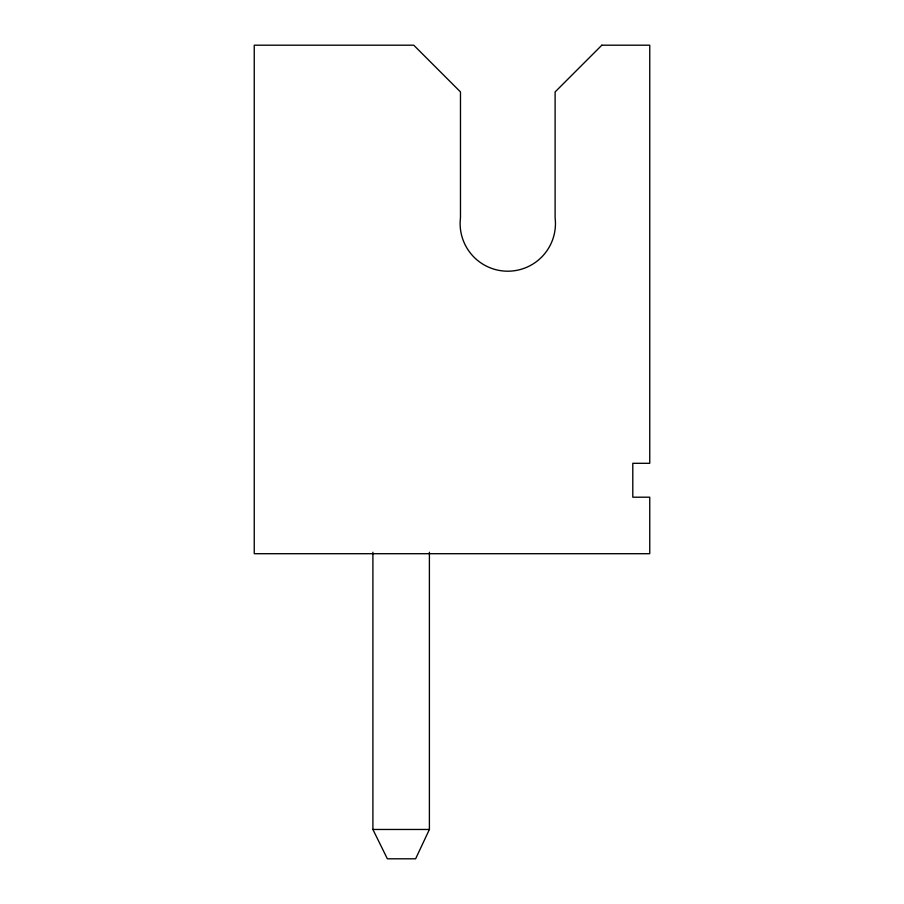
<?xml version="1.0" encoding="UTF-8"?>
<svg xmlns="http://www.w3.org/2000/svg" width="904" height="904" viewBox="0 0 904 904"><rect width="100%" height="100%" fill="white"/><g stroke="black" fill="none" stroke-linecap="round" stroke-linejoin="round"><path stroke-width="1.36" d="M429.4 552.254L429.4 829.465L415.614 858.8L387.364 858.8L372.9 829.465L372.9 552.254M372.9 829.465L429.4 829.465M601.838 45.2L555.112 91.925L555.112 217.819A47.663 47.663 0 0 1 507.799 271.2A47.663 47.663 0 0 1 460.475 217.819L460.475 91.925L413.749 45.2L254.25 45.2L254.25 553.7L649.75 553.7L649.75 497.2L632.8 497.2L632.8 463.3L649.75 463.3L649.75 45.2L601.838 45.2"/></g></svg>
